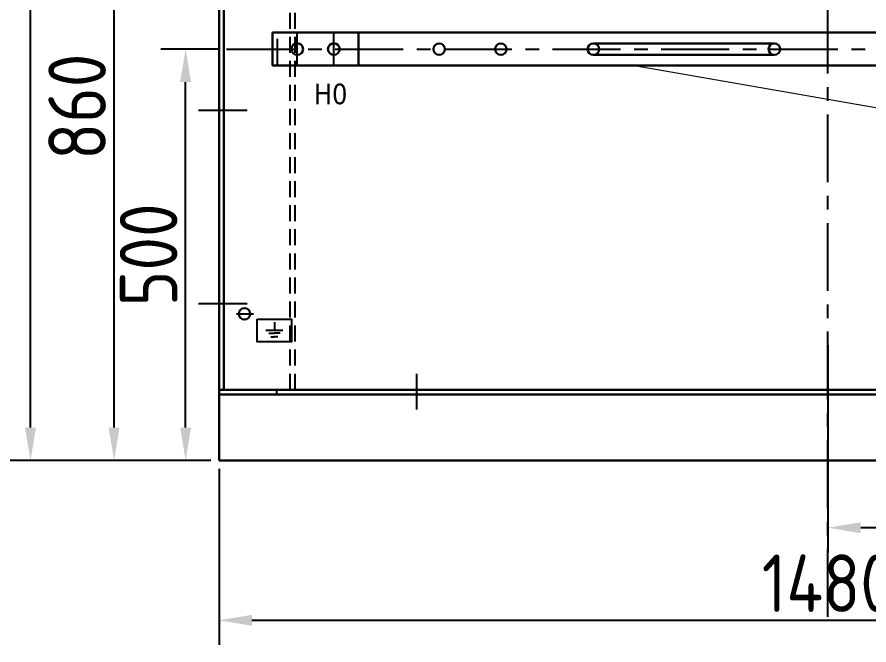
# Model space of a CAD drawing. Header units: millimetres. Extents: x 124493 to 133608, y -169944 to -164394.
# Drawn here: x 125661 to 126697, y -167314 to -166551 of the extents above; entities that cross this region are included whole.
import ezdxf

# ---------------------------------------------------------------- set-up
doc = ezdxf.new("R2010")
doc.units = ezdxf.units.MM
doc.header["$LTSCALE"] = 13
for name, pattern in [('CENTER', [50.8, 31.75, -6.35, 6.35, -6.35]), ('CENTERX2', [101.6, 63.5, -12.7, 12.7, -12.7]), ('DASHED', [0.75, 0.5, -0.25])]:
    doc.linetypes.add(name, pattern=pattern)
for name, color, linetype in [('1', 4, 'Continuous'), ('3中心线层', 1, 'CENTER'), ('4虚线层', 6, 'DASHED'), ('粗实线', 4, 'Continuous'), ('细实线', 2, 'Continuous')]:
    doc.layers.add(name, color=color, linetype=linetype)
doc.layers.add('标注、文本', color=3, linetype='Continuous', lineweight=25)
doc.layers.add('铁心', color=3, linetype='Continuous', lineweight=0)
doc.styles.get("Standard").update_dxf_attribs({"font": 'gbenor.shx', "bigfont": 'gbcbig.shx'})
doc.styles.add('Tahoma$001', font='tahoma.ttf', dxfattribs={"height": 2.159784})
doc.dimstyles.new('1-15', dxfattribs={"dimscale": 20, "dimtxt": 3.5, "dimasz": 2, "dimexe": 1.5, "dimexo": 0.5, "dimgap": 0.5, "dimtad": 1, "dimtoh": 1, "dimdec": 1, "dimdsep": 46, "dimtxsty": 'Standard', "dimcen": 2.5, "dimclrd": 3, "dimclre": 3, "dimclrt": 3, "dimadec": 0, "dimazin": 2, "dimtfac": 1, "dimtdec": 1, "dimtmove": 0, "dimatfit": 2, "dimfxl": 1, "dimarcsym": 0})

# ---------------------------------------------------------------- blocks, each defined once
blk = doc.blocks.new('257561')
at = {"layer": '标注、文本'}
for p, q in [((856.87, 2219.06), (856.87, 2214.09)), ((851.69, 2214.09), (862.06, 2214.09)), ((853.4, 2212.22), (856.87, 2212.22)), ((860.35, 2212.22), (856.87, 2212.22)), ((854.71, 2210.17), (856.87, 2210.17)), ((859.04, 2210.17), (856.87, 2210.17))]:
    blk.add_line(p, q, dxfattribs=at)
blk = doc.blocks.new('A$C08576B93')
at = {"layer": '1', "color": 1, "linetype": 'CENTERX2', "lineweight": -3, "ltscale": 0.1}
for p, q in [((30, 0), (30, 40)), ((74.5, 0), (74.5, 40))]:
    blk.add_line(p, q, dxfattribs=at)
at = {"layer": '4虚线层', "ltscale": 5}
blk.add_line((6, 0), (6, 40), dxfattribs=at)
at = {"layer": '粗实线', "lineweight": 30}
for p, q in [((0, 40), (104.5, 40)), ((0, 0), (0, 40)), ((104.5, 40), (104.5, 0)), ((104.5, 0), (0, 0))]:
    blk.add_line(p, q, dxfattribs=at)
for centre in [(30, 20), (74.5, 20)]:
    blk.add_circle(centre, 7.15, dxfattribs=at)
blk = doc.blocks.new('*D483')
at = {"layer": 'Defpoints', "color": 0, "transparency": 16777216}
for p in [(125906.6, -167089.8), (127386.6, -167089.8), (127386.6, -167284)]:
    blk.add_point(p, dxfattribs=at)
at = {"layer": '标注、文本', "color": 3, "lineweight": -2, "transparency": 16777216}
for p, q in [((125906.6, -167099.8), (125906.6, -167314)), ((127386.6, -167099.8), (127386.6, -167314)), ((125946.6, -167284), (127346.6, -167284))]:
    blk.add_line(p, q, dxfattribs=at)
at = {"layer": '标注、文本', "color": 3, "transparency": 16777216}
for points in [[(125946.6, -167277.4), (125946.6, -167290.7), (125906.6, -167284)], [(127346.6, -167277.4), (127346.6, -167290.7), (127386.6, -167284)]]:
    blk.add_solid(points, dxfattribs=at)
at = {"layer": '标注、文本', "color": 3, "transparency": 16777216, "insert": (126646.6, -167239), "char_height": 70, "attachment_point": 5}
blk.add_mtext('1480', dxfattribs=at)
blk = doc.blocks.new('*D484')
at = {"layer": 'Defpoints', "color": 0, "transparency": 16777216}
for p in [(125866, -166589.8), (125915.8, -166589.8), (125906.6, -167089.8)]:
    blk.add_point(p, dxfattribs=at)
at = {"layer": '标注、文本', "color": 3, "lineweight": -2, "transparency": 16777216}
for p, q in [((125905.8, -166589.8), (125836, -166589.8)), ((125866, -167049.8), (125866, -166629.8)), ((125896.6, -167089.8), (125836, -167089.8))]:
    blk.add_line(p, q, dxfattribs=at)
at = {"layer": '标注、文本', "color": 3, "transparency": 16777216}
for points in [[(125859.3, -166629.8), (125872.6, -166629.8), (125866, -166589.8)], [(125859.3, -167049.8), (125872.6, -167049.8), (125866, -167089.8)]]:
    blk.add_solid(points, dxfattribs=at)
at = {"layer": '标注、文本', "color": 3, "transparency": 16777216, "insert": (125821, -166839.8), "char_height": 70, "attachment_point": 5, "rotation": 90}
blk.add_mtext('500', dxfattribs=at)
blk = doc.blocks.new('*D485')
at = {"layer": 'Defpoints', "color": 0, "transparency": 16777216}
for p in [(125779.1, -166229.8), (126036.6, -166229.8), (125906.6, -167089.8)]:
    blk.add_point(p, dxfattribs=at)
at = {"layer": '标注、文本', "color": 3, "lineweight": -2, "transparency": 16777216}
for p, q in [((126026.6, -166229.8), (125749.1, -166229.8)), ((125779.1, -167049.8), (125779.1, -166269.8)), ((125896.6, -167089.8), (125749.1, -167089.8))]:
    blk.add_line(p, q, dxfattribs=at)
at = {"layer": '标注、文本', "color": 3, "transparency": 16777216}
for points in [[(125772.4, -166269.8), (125785.7, -166269.8), (125779.1, -166229.8)], [(125772.4, -167049.8), (125785.7, -167049.8), (125779.1, -167089.8)]]:
    blk.add_solid(points, dxfattribs=at)
at = {"layer": '标注、文本', "color": 3, "transparency": 16777216, "insert": (125734.1, -166659.8), "char_height": 70, "attachment_point": 5, "rotation": 90}
blk.add_mtext('860', dxfattribs=at)
blk = doc.blocks.new('*D518')
at = {"layer": 'Defpoints', "color": 0, "transparency": 16777216}
for p in [(126646.6, -166939.8), (126896.6, -166939.8), (126646.6, -167171.5)]:
    blk.add_point(p, dxfattribs=at)
at = {"layer": '标注、文本', "color": 3, "lineweight": -2, "transparency": 16777216}
for p, q in [((126646.6, -166949.8), (126646.6, -167201.5)), ((126896.6, -166949.8), (126896.6, -167201.5)), ((126856.6, -167171.5), (126686.6, -167171.5))]:
    blk.add_line(p, q, dxfattribs=at)
at = {"layer": '标注、文本', "color": 3, "transparency": 16777216}
for points in [[(126686.6, -167164.9), (126686.6, -167178.2), (126646.6, -167171.5)], [(126856.6, -167164.9), (126856.6, -167178.2), (126896.6, -167171.5)]]:
    blk.add_solid(points, dxfattribs=at)
at = {"layer": '标注、文本', "color": 3, "transparency": 16777216, "insert": (126771.6, -167126.5), "char_height": 70, "attachment_point": 5}
blk.add_mtext('250', dxfattribs=at)
blk = doc.blocks.new('*D541')
at = {"layer": 'Defpoints', "color": 0, "transparency": 16777216}
for p in [(125677.4, -165339.8), (125906.6, -165339.8), (125906.6, -167089.8)]:
    blk.add_point(p, dxfattribs=at)
at = {"layer": '标注、文本', "color": 3, "lineweight": -2, "transparency": 16777216}
for p, q in [((125896.6, -165339.8), (125647.4, -165339.8)), ((125677.4, -167049.8), (125677.4, -165379.8)), ((125896.6, -167089.8), (125647.4, -167089.8))]:
    blk.add_line(p, q, dxfattribs=at)
at = {"layer": '标注、文本', "color": 3, "transparency": 16777216}
for points in [[(125670.7, -165379.8), (125684.1, -165379.8), (125677.4, -165339.8)], [(125670.7, -167049.8), (125684.1, -167049.8), (125677.4, -167089.8)]]:
    blk.add_solid(points, dxfattribs=at)
at = {"layer": '标注、文本', "color": 3, "transparency": 16777216, "insert": (125632.4, -166214.8), "char_height": 70, "attachment_point": 5, "rotation": 90}
blk.add_mtext('1750', dxfattribs=at)

msp = doc.modelspace()

# ---------------------------------------------------------------- linework, layer by layer
at = {"layer": '1', "color": 1, "linetype": 'CENTERX2', "lineweight": -3, "ltscale": 0.1}
for p, q in [((126646.6, -167279.92), (126646.6, -165266.94)), ((125915.81, -166589.77), (127330.81, -166589.77)), ((125881.6, -166663.97), (125940.6, -166663.97)), ((125881.6, -166898.97), (125940.6, -166898.97)), ((126146.6, -166984.35), (126146.6, -167027.95))]:
    msp.add_line(p, q, dxfattribs=at)
at = {"layer": '3中心线层', "ltscale": 0.4}
msp.add_line((125927.63, -166911.47), (125948.56, -166911.47), dxfattribs=at)
at = {"layer": '4虚线层', "ltscale": 3}
for p, q in [((125993.1, -167003.77), (125993.1, -165483.77)), ((125999.1, -167003.77), (125999.1, -165483.77)), ((127251.6, -167003.77), (126041.6, -167003.77))]:
    msp.add_line(p, q, dxfattribs=at)
at = {"layer": '4虚线层', "ltscale": 5}
msp.add_line((125976.6, -167003.77), (125976.6, -167009.77), dxfattribs=at)
at = {"layer": '标注、文本'}
msp.add_lwpolyline([(125953.11, -166917.92), (125994.63, -166917.92), (125994.63, -166945.63), (125953.11, -166945.63)], close=True, dxfattribs=at)
at = {"layer": '粗实线', "lineweight": 30}
for p, q in [((125906.6, -167009.77), (125906.6, -165369.76)), ((125912.6, -167003.77), (125912.6, -165369.76)), ((125906.6, -167003.77), (127386.6, -167003.77)), ((125906.6, -167009.57), (125906.6, -167089.77)), ((125906.6, -167009.77), (127386.6, -167009.77)), ((127229.1, -167009.77), (126064.1, -167009.77)), ((125906.6, -167089.77), (127386.6, -167089.77))]:
    msp.add_line(p, q, dxfattribs=at)
for centre in [(126174.13, -166589.77), (126249.13, -166589.77), (125937.58, -166911.47)]:
    msp.add_circle(centre, 7, dxfattribs=at)
at = {"layer": '细实线', "color": 4, "lineweight": 30}
for p, q in [((125971.63, -166569.77), (125971.63, -166609.77)), ((125975.73, -166569.77), (127325.81, -166569.77)), ((126361.6, -166582.77), (126581.6, -166582.77)), ((126361.6, -166596.77), (126581.6, -166596.77)), ((125975.73, -166609.77), (127325.81, -166609.77))]:
    msp.add_line(p, q, dxfattribs=at)
for centre in [(126361.6, -166589.77), (126581.6, -166589.77)]:
    msp.add_circle(centre, 7, dxfattribs=at)
at = {"layer": '铁心'}
msp.add_lwpolyline([(126411.6, -166609.61), (127763.33, -166845.19), (127763.33, -166845.19)], dxfattribs=at)

# ---------------------------------------------------------------- block references
at = {"layer": '标注、文本'}
msp.add_blockref('A$C08576B93', (125971.63, -166609.77), dxfattribs=at)
at = {"layer": '标注、文本', "xscale": 2, "yscale": 2, "zscale": 2}
msp.add_blockref('257561', (124260.15, -171359.63), dxfattribs=at)

# ---------------------------------------------------------------- texts
at = {"layer": '标注、文本', "style": 'Tahoma$001'}
msp.add_text('H0', height=25, dxfattribs=at).set_placement((126021.77, -166656.72))

# ---------------------------------------------------------------- dimensions: what is measured, and where the dimension line sits
at = {"layer": '标注、文本'}
for base, p2, picture, middle in [((125677.39, -165339.76), (125906.6, -165339.76), '*D541', (125632.39, -166214.76)), ((125779.06, -166229.77), (126036.6, -166229.77), '*D485', (125734.06, -166659.77)), ((125865.97, -166589.77), (125915.81, -166589.77), '*D484', (125820.97, -166839.77))]:
    dim = msp.add_linear_dim(base=base, p1=(125906.6, -167089.77), p2=p2, angle=90, dimstyle='1-15', dxfattribs=at)
    dim.commit()
    dim.dimension.update_dxf_attribs({"geometry": picture, "text_midpoint": middle})
for base, p1, p2, picture, middle in [((126646.6, -167171.54), (126896.6, -166939.77), (126646.6, -166939.77), '*D518', (126771.6, -167126.54)), ((127386.6, -167284.02), (125906.6, -167089.77), (127386.6, -167089.77), '*D483', (126646.6, -167239.02))]:
    dim = msp.add_linear_dim(base=base, p1=p1, p2=p2, dimstyle='1-15', dxfattribs=at)
    dim.commit()
    dim.dimension.update_dxf_attribs({"geometry": picture, "text_midpoint": middle})

doc.saveas('drawing.dxf')
